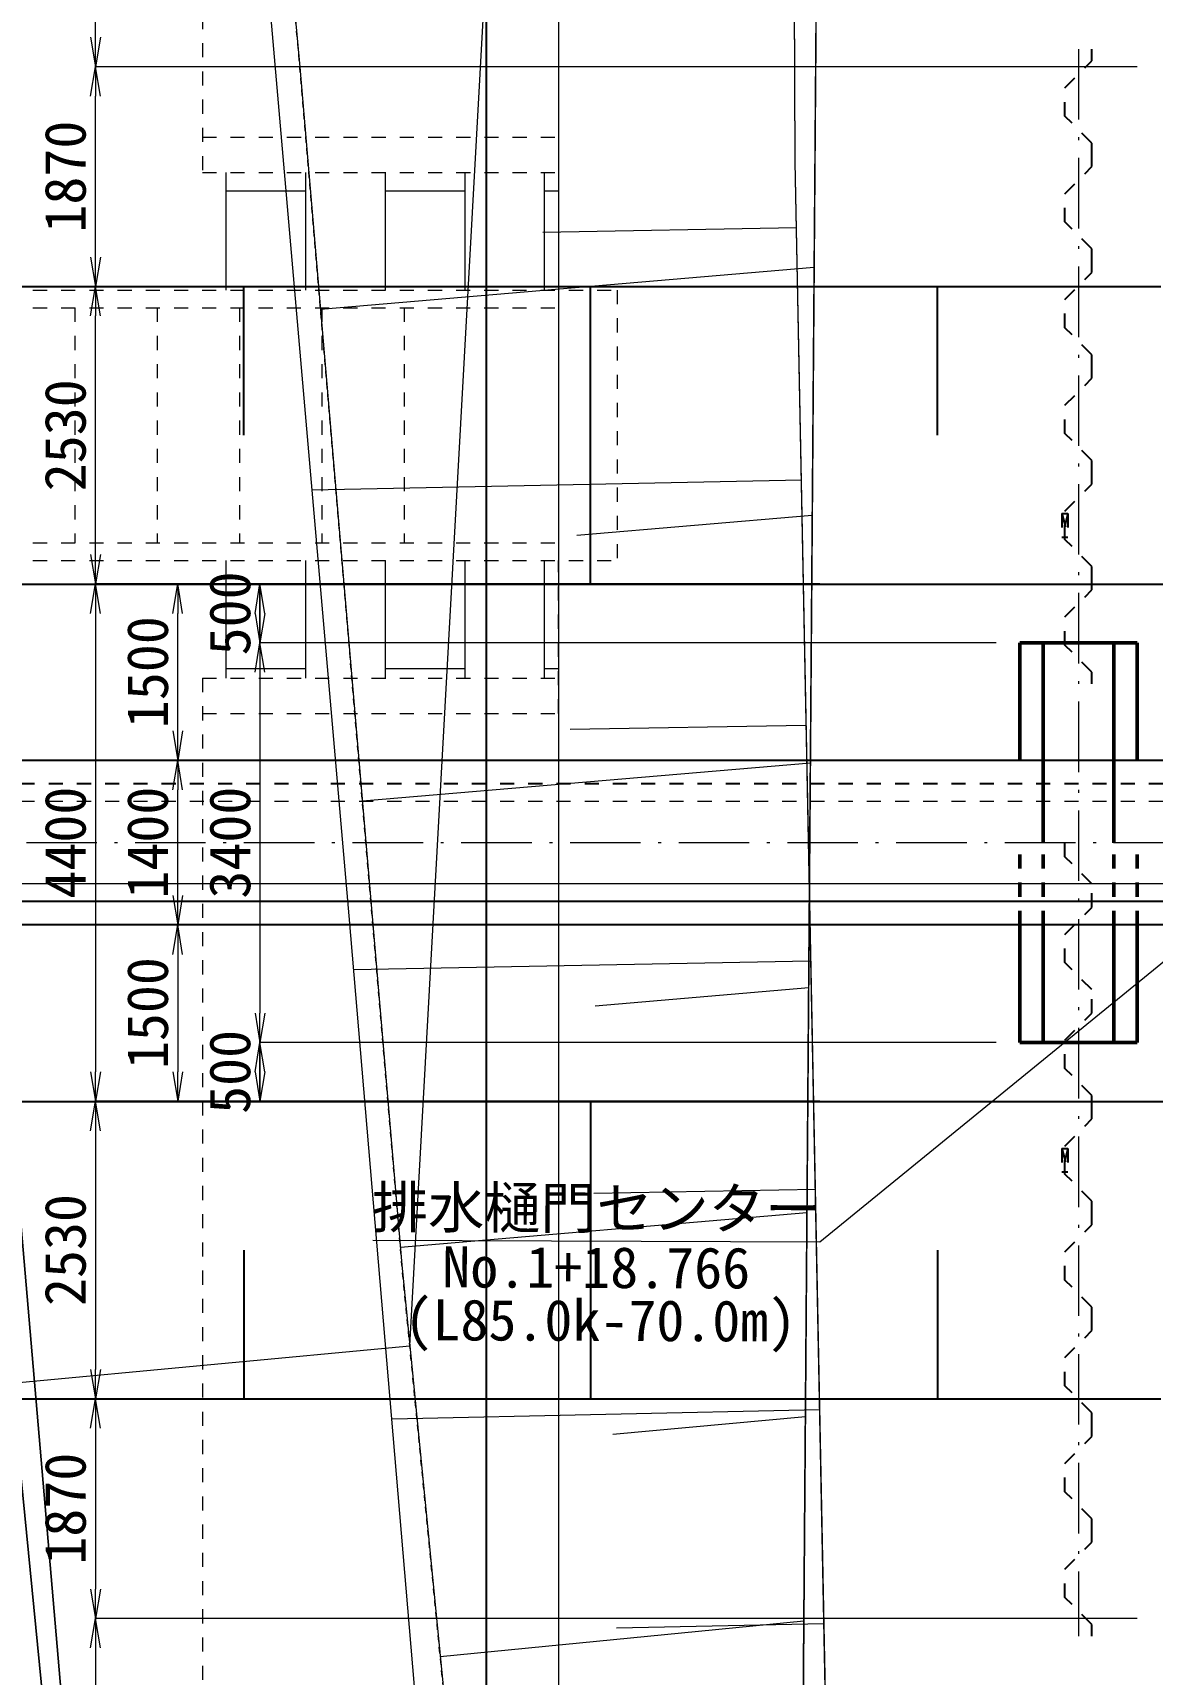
# Model space of a CAD drawing. Header units: millimetres. Extents: x 604133 to 1296463, y 247237 to 595748.
# Drawn here: x 1136895 to 1146418, y 400040 to 414001 of the extents above; entities that cross this region are included whole.
import ezdxf
from ezdxf.enums import TextEntityAlignment as Align

# ---------------------------------------------------------------- set-up
doc = ezdxf.new("R2010")
doc.units = ezdxf.units.MM
doc.header["$LTSCALE"] = 100
doc.header["$PDSIZE"] = 300
for name, pattern in [('561019', [1, 0.5, -0.5]), ('SXF_一点短鎖線', [9.25, 6, -1.5, 0.25, -1.5]), ('SXF_跳び破線', [12, 6, -6])]:
    doc.linetypes.add(name, pattern=pattern)
doc.layers.get('Defpoints').update_dxf_attribs({"color": 153})
for name, color, linetype, lineweight in [('D-BGD', 7, 'Continuous', 13), ('D-BMK', 2, 'SXF_一点短鎖線', 13), ('D-BYP-STR1', 2, 'Continuous', 13), ('D-BYP-STR3', 2, 'Continuous', 13), ('D-BYP-STR4', 6, 'Continuous', 25), ('D-BYP-STR8', 150, 'Continuous', 25), ('D-STR', 1, 'Continuous', 50), ('D-STR-DIM', 7, 'Continuous', 13), ('D-STR-HTXT', 7, 'Continuous', 13), ('D-STR-STR8', 6, 'Continuous', 25), ('D-STR-TXT', 7, 'Continuous', 13)]:
    doc.layers.add(name, color=color, linetype=linetype, lineweight=lineweight)
doc.styles.add('MS ゴシック', font='MS Gothic.ttf')
doc.dimstyles.new('DIM-100-F', dxfattribs={"dimscale": 100, "dimtxt": 3.5, "dimasz": 2.5, "dimexe": 0, "dimexo": 2, "dimgap": 0.8, "dimtad": 1, "dimdec": 0, "dimzin": 0, "dimdsep": 46, "dimtxsty": 'MS ゴシック', "dimblk": 'OPEN', "dimcen": 0.1, "dimclrd": 256, "dimclre": 256, "dimclrt": 256, "dimaunit": 1, "dimadec": 4, "dimazin": 0, "dimtfac": 1, "dimtdec": 0, "dimtmove": 2, "dimatfit": 3, "dimldrblk": 'OPEN', "dimfxl": 1, "dimtolj": 1, "dimtzin": 0, "dimlwd": -1, "dimlwe": -1, "dimarcsym": 2})

# ---------------------------------------------------------------- blocks, each defined once
blk = doc.blocks.new('21311212131313131')
at = {"layer": 'D-BGD', "linetype": 'Continuous'}
for p, q in [((2634614.0956, -1230892.3305), (2634687.2245, -1232653.8219)), ((2630921.123, -1231036.7325), (2630994.0606, -1232923.5234)), ((2632794.3403, -1230967.7647), (2632950.0106, -1234598.5036)), ((2625189.0253, -1231186.344), (2625401.1206, -1233185.1232)), ((2627296.1575, -1231158.4754), (2627699.8105, -1234962.4888)), ((2628980.038, -1231125.5489), (2629135.3256, -1235006.8868)), ((2629208.6751, -1231133.1807), (2629401.1813, -1232947.3529)), ((2631121.1928, -1231107.8861), (2631487.5644, -1234560.5612)), ((2632857.0704, -1231084.9277), (2633040.6111, -1232719.7389)), ((2634592.9481, -1231061.9692), (2634960.7393, -1234148.5392)), ((2623081.8931, -1231214.2126), (2623526.6212, -1235405.316)), ((2624892.7914, -1231282.1183), (2625064.4075, -1235446.0042)), ((2626976.7193, -1231203.097), (2627054.2674, -1233206.4157)), ((2622745.7978, -1231372.2165), (2622831.094, -1233527.9818))]:
    blk.add_line(p, q, dxfattribs=at)
at = {"layer": 'D-BGD', "linetype": 'Continuous', "flags": 128}
for points in [[(2521365.2945, -1283050.0343), (2521100.0774, -1274538.1031), (2521019.7151, -1271973.4849), (2520920.8701, -1264473.783), (2520798.3627, -1255170.1272), (2520698.3967, -1247568.3482), (2520555.0488, -1244544.0151), (2520256.1226, -1238246.9654), (2520557.3751, -1237584.2145), (2521031.5379, -1237049.1821), (2522227.4932, -1236251.4838), (2523764.491, -1235440.9781), (2525780.2087, -1234874.3009), (2529413.648, -1234465.8804), (2543703.5844, -1233514.9893), (2558403.5541, -1232945.891), (2577815.3671, -1232368.3443), (2598911.8273, -1231762.2444), (2614976.8899, -1231321.408), (2637189.4779, -1231027.628), (2642260.3297, -1231052.6888), (2645483.6794, -1231501.6663), (2645977.4898, -1231688.7738), (2646205.3859, -1231818.0927)], [(2637189.4779, -1231027.628), (2614976.8899, -1231321.408), (2598911.8273, -1231762.2444), (2577815.3671, -1232368.3443), (2558403.5541, -1232945.891), (2543703.5844, -1233514.9893)], [(2582348.6039, -1239883.2765), (2586408.4068, -1239406.1532), (2587379.2946, -1239292.3917), (2599622.9553, -1238118.5031), (2609530.8083, -1236973.5303), (2611872.7226, -1236708.5494), (2621469.549, -1235623.5968), (2631634.0455, -1234545.0177), (2632323.1601, -1234462.8293), (2640498.1037, -1233488.715), (2645279.4562, -1232803.5145)], [(2564021.7962, -1255511.6219), (2566505.9659, -1252400.3186), (2569478.9413, -1249826.7949), (2572939.1385, -1247364.9493), (2572956.5536, -1247353.9622), (2576149.0408, -1245435.2855), (2578453.2333, -1244524.9133), (2580770.5009, -1243780.1642), (2582692.6701, -1243273.9989), (2583765.9038, -1243139.8828), (2586777.4688, -1242786.6184), (2587740.2957, -1242673.0042), (2599980.3645, -1241499.4293), (2609916.9525, -1240351.9465), (2612256.1521, -1240087.7596), (2621839.9683, -1239003.6651), (2632015.2404, -1237924.1447), (2632710.6617, -1237840.8486), (2635418.1082, -1237518.3251), (2642517.3472, -1236780.7177), (2647961.4938, -1236107.2236)], [(2635418.1082, -1237518.3251), (2632710.6617, -1237840.8486), (2632015.2404, -1237924.1447), (2621839.9683, -1239003.6651), (2612256.1521, -1240087.7596), (2609916.9525, -1240351.9465), (2599980.3645, -1241499.4293), (2587740.2957, -1242673.0042), (2586777.4688, -1242786.6184), (2583765.9038, -1243139.8828)]]:
    blk.add_lwpolyline(points, dxfattribs=at)
at = {"layer": 'D-BGD', "linetype": '561019', "flags": 128}
blk.add_lwpolyline([(2646205.3859, -1231818.0927), (2646247.3836, -1232276.5785), (2645279.4562, -1232803.5145), (2640498.1037, -1233488.715), (2632323.1601, -1234462.8293), (2631634.0455, -1234545.0177), (2621469.549, -1235623.5968), (2611872.7226, -1236708.5494), (2609530.8083, -1236973.5303), (2599622.9553, -1238118.5031), (2587379.2946, -1239292.3917), (2586408.4068, -1239406.1532), (2582348.6039, -1239883.2765), (2578373.0278, -1240393.9683), (2577677.8371, -1240483.0908), (2569220.115, -1242513.1224), (2567291.9463, -1242976.102), (2558487.5151, -1242875.9869), (2527540.1275, -1242521.791), (2526440.3884, -1242922.9866), (2526602.4514, -1254336.8468), (2524625.4955, -1269555.9959), (2524434.0147, -1271032.4053), (2521954.5417, -1283089.8806), (2521871.9477, -1283084.567), (2521365.2945, -1283050.0343)], dxfattribs=at)
at = {"layer": 'D-BGD', "linetype": 'Continuous', "elevation": 366999.9802, "flags": 128}
blk.add_lwpolyline([(2679911.1663, -1231935.7969), (2668479.6489, -1232319.6215), (2667329.6829, -1235090.8217), (2660699.7617, -1236637.1297), (2654496.4432, -1237435.4029), (2637506.3425, -1238068.6825), (2632710.6617, -1237840.8486), (2632323.1601, -1234462.8293), (2616051.0047, -1233903.3456), (2605419.7616, -1233743.6971), (2592699.1795, -1233495.9421), (2584605.5577, -1233740.4889)], dxfattribs=at)
at = {"layer": 'D-BGD', "linetype": 'Continuous', "extrusion": (-0.109434, 0.877757, 0.466441), "elevation": -1200582.5872}
blk.add_lwpolyline([(-2471793.6834, 1048576.4452), (-2455685.312, 1047932.0515), (-2439381.4951, 1047355.4888)], dxfattribs=at)
at = {"layer": 'D-BGD', "linetype": 'Continuous', "extrusion": (-0.107532, 0.993555, 0.035859), "elevation": -1499608.5039}
blk.add_lwpolyline([(-2497254.1395, 421594.8357), (-2480521.2496, 420994.4496), (-2464212.7292, 420484.1214)], dxfattribs=at)
at = {"layer": 'D-BGD', "linetype": 'Continuous'}
for points in [[(2521220.0681, -1286901.3841, 363529.9804), (2520690.9193, -1249799.87, 367629.9801), (2520604.9152, -1247062.2976, 367739.9801), (2520102.378, -1237484.4771, 368379.9801), (2522365.8899, -1235827.9105, 368329.9801), (2547547.6147, -1233436.1814, 368079.9801), (2559420.9058, -1232822.2243, 368279.9801), (2583140.2165, -1232206.4019, 368469.9801), (2603506.3431, -1231863.9924, 368489.9801), (2622185.5037, -1231396.1017, 368509.9801), (2637038.8354, -1230794.6756, 368299.9801), (2641903.3615, -1230676.005, 368379.9801), (2645447.0251, -1230575.2699, 368139.9801), (2646168.9869, -1230776.6922, 368049.9801), (2646550.1369, -1230996.7483, 368049.9801)], [(2559420.9058, -1232822.2243, 368279.9801), (2583140.2165, -1232206.4019, 368469.9801), (2603506.3431, -1231863.9924, 368489.9801), (2622185.5037, -1231396.1017, 368509.9801), (2637038.8354, -1230794.6756, 368299.9801)], [(2567898.1686, -1251656.4716, 364039.9803), (2570133.443, -1249676.6364, 364499.9803), (2572032.7743, -1248185.516, 364239.9803), (2574775.139, -1246528.8825, 364189.9803), (2577257.3679, -1245368.2623, 364679.9803), (2579903.1203, -1244262.9599, 364909.9803), (2581798.6158, -1243715.9716, 364939.9803), (2612783.9959, -1239781.621, 366439.9802), (2628999.8005, -1238045.0001, 366949.9802), (2645637.8583, -1236265.9271, 367549.9801), (2658375.6289, -1235030.7815, 368169.9801)]]:
    blk.add_polyline3d(points, dxfattribs=at)
at = {"layer": 'Defpoints', "flags": 128}
blk.add_lwpolyline([(2596680.4214, -1236540.9892), (2609403.5653, -1234458.7989, -0.0353635146), (2611795.2299, -1234239.3049), (2665461.4269, -1233121.7787)], format="xyb", dxfattribs=at)
blk = doc.blocks.new('_Open')
at = {"color": 0, "linetype": 'ByBlock', "lineweight": -2}
for p, q in [((-1, 0.167), (0, 0)), ((-1, -0.167), (0, 0)), ((0, 0), (-1, 0))]:
    blk.add_line(p, q, dxfattribs=at)
blk = doc.blocks.new('*D186')
at = {"layer": 'D-STR-DIM', "ltscale": 1500, "transparency": 16777216}
for p, q in [((1143591, 407813), (1138128, 407813)), ((1138128, 406663), (1138128, 407563)), ((1143591, 406413), (1138128, 406413))]:
    blk.add_line(p, q, dxfattribs=at)
at = {"layer": 'Defpoints', "color": 0, "ltscale": 1500, "transparency": 16777216}
for p in [(1138128, 407813), (1143791, 407813), (1143791, 406413)]:
    blk.add_point(p, dxfattribs=at)
at = {"layer": 'D-STR-DIM', "ltscale": 1500, "transparency": 16777216, "xscale": 250, "yscale": 250, "zscale": 250}
for p, rotation in [((1138128, 407813), 90), ((1138128, 406413), 270)]:
    blk.add_blockref('_Open', p, dxfattribs=dict(at, rotation=rotation))
at = {"layer": 'D-STR-DIM', "ltscale": 1500, "transparency": 16777216, "insert": (1137873, 407113), "char_height": 350, "attachment_point": 5, "rotation": 90, "style": 'MS ゴシック'}
blk.add_mtext('\\A1;1400', dxfattribs=at)
blk = doc.blocks.new('*D187')
at = {"layer": 'D-STR-DIM', "ltscale": 1500, "transparency": 16777216}
for p, q in [((1143591, 409313), (1138128, 409313)), ((1138128, 408063), (1138128, 409063)), ((1143591, 407813), (1138128, 407813))]:
    blk.add_line(p, q, dxfattribs=at)
at = {"layer": 'Defpoints', "color": 0, "ltscale": 1500, "transparency": 16777216}
for p in [(1138128, 409313), (1143791, 409313), (1143791, 407813)]:
    blk.add_point(p, dxfattribs=at)
at = {"layer": 'D-STR-DIM', "ltscale": 1500, "transparency": 16777216, "xscale": 250, "yscale": 250, "zscale": 250}
for p, rotation in [((1138128, 409313), 90), ((1138128, 407813), 270)]:
    blk.add_blockref('_Open', p, dxfattribs=dict(at, rotation=rotation))
at = {"layer": 'D-STR-DIM', "ltscale": 1500, "transparency": 16777216, "insert": (1137873, 408563), "char_height": 350, "attachment_point": 5, "rotation": 90, "style": 'MS ゴシック'}
blk.add_mtext('\\A1;1500', dxfattribs=at)
blk = doc.blocks.new('*D188')
at = {"layer": 'D-STR-DIM', "ltscale": 1500, "transparency": 16777216}
for p, q in [((1143591, 406413), (1138128, 406413)), ((1138128, 406163), (1138128, 405163)), ((1143591, 404913), (1138128, 404913))]:
    blk.add_line(p, q, dxfattribs=at)
at = {"layer": 'Defpoints', "color": 0, "ltscale": 1500, "transparency": 16777216}
for p in [(1143791, 406413), (1138128, 404913), (1143791, 404913)]:
    blk.add_point(p, dxfattribs=at)
at = {"layer": 'D-STR-DIM', "ltscale": 1500, "transparency": 16777216, "xscale": 250, "yscale": 250, "zscale": 250}
for p, rotation in [((1138128, 406413), 90), ((1138128, 404913), 270)]:
    blk.add_blockref('_Open', p, dxfattribs=dict(at, rotation=rotation))
at = {"layer": 'D-STR-DIM', "ltscale": 1500, "transparency": 16777216, "insert": (1137873, 405663), "char_height": 350, "attachment_point": 5, "rotation": 90, "style": 'MS ゴシック'}
blk.add_mtext('\\A1;1500', dxfattribs=at)
blk = doc.blocks.new('*D189')
at = {"layer": 'D-STR-DIM', "ltscale": 1500, "transparency": 16777216}
for p, q in [((1143591, 409313), (1137428, 409313)), ((1137428, 409063), (1137428, 405163)), ((1143591, 404913), (1137428, 404913))]:
    blk.add_line(p, q, dxfattribs=at)
at = {"layer": 'Defpoints', "color": 0, "ltscale": 1500, "transparency": 16777216}
for p in [(1143791, 409313), (1137428, 404913), (1143791, 404913)]:
    blk.add_point(p, dxfattribs=at)
at = {"layer": 'D-STR-DIM', "ltscale": 1500, "transparency": 16777216, "xscale": 250, "yscale": 250, "zscale": 250}
for p, rotation in [((1137428, 409313), 90), ((1137428, 404913), 270)]:
    blk.add_blockref('_Open', p, dxfattribs=dict(at, rotation=rotation))
at = {"layer": 'D-STR-DIM', "ltscale": 1500, "transparency": 16777216, "insert": (1137173, 407113), "char_height": 350, "attachment_point": 5, "rotation": 90, "style": 'MS ゴシック'}
blk.add_mtext('\\A1;4400', dxfattribs=at)
blk = doc.blocks.new('*D190')
at = {"layer": 'D-STR-DIM', "ltscale": 1500, "transparency": 16777216}
for p, q in [((1143675, 411843), (1137428, 411843)), ((1137428, 409563), (1137428, 411593)), ((1143591, 409313), (1137428, 409313))]:
    blk.add_line(p, q, dxfattribs=at)
at = {"layer": 'Defpoints', "color": 0, "ltscale": 1500, "transparency": 16777216}
for p in [(1137428, 411843), (1143875, 411843), (1143791, 409313)]:
    blk.add_point(p, dxfattribs=at)
at = {"layer": 'D-STR-DIM', "ltscale": 1500, "transparency": 16777216, "xscale": 250, "yscale": 250, "zscale": 250}
for p, rotation in [((1137428, 411843), 90), ((1137428, 409313), 270)]:
    blk.add_blockref('_Open', p, dxfattribs=dict(at, rotation=rotation))
at = {"layer": 'D-STR-DIM', "ltscale": 1500, "transparency": 16777216, "insert": (1137173, 410578), "char_height": 350, "attachment_point": 5, "rotation": 90, "style": 'MS ゴシック'}
blk.add_mtext('\\A1;2530', dxfattribs=at)
blk = doc.blocks.new('*D191')
at = {"layer": 'D-STR-DIM', "ltscale": 1500, "transparency": 16777216}
for p, q in [((1146291, 413713), (1137428, 413713)), ((1137428, 412093), (1137428, 413463)), ((1143675, 411843), (1137428, 411843))]:
    blk.add_line(p, q, dxfattribs=at)
at = {"layer": 'Defpoints', "color": 0, "ltscale": 1500, "transparency": 16777216}
for p in [(1137428, 413713), (1146491, 413713), (1143875, 411843)]:
    blk.add_point(p, dxfattribs=at)
at = {"layer": 'D-STR-DIM', "ltscale": 1500, "transparency": 16777216, "xscale": 250, "yscale": 250, "zscale": 250}
for p, rotation in [((1137428, 413713), 90), ((1137428, 411843), 270)]:
    blk.add_blockref('_Open', p, dxfattribs=dict(at, rotation=rotation))
at = {"layer": 'D-STR-DIM', "ltscale": 1500, "transparency": 16777216, "insert": (1137173, 412778), "char_height": 350, "attachment_point": 5, "rotation": 90, "style": 'MS ゴシック'}
blk.add_mtext('\\A1;1870', dxfattribs=at)
blk = doc.blocks.new('*D192')
at = {"layer": 'D-STR-DIM', "ltscale": 1500, "transparency": 16777216}
for p, q in [((1139600, 415713), (1137428, 415713)), ((1137428, 413963), (1137428, 415463)), ((1146291, 413713), (1137428, 413713))]:
    blk.add_line(p, q, dxfattribs=at)
at = {"layer": 'Defpoints', "color": 0, "ltscale": 1500, "transparency": 16777216}
for p in [(1137428, 415713), (1139800, 415713), (1146491, 413713)]:
    blk.add_point(p, dxfattribs=at)
at = {"layer": 'D-STR-DIM', "ltscale": 1500, "transparency": 16777216, "xscale": 250, "yscale": 250, "zscale": 250}
for p, rotation in [((1137428, 415713), 90), ((1137428, 413713), 270)]:
    blk.add_blockref('_Open', p, dxfattribs=dict(at, rotation=rotation))
at = {"layer": 'D-STR-DIM', "ltscale": 1500, "transparency": 16777216, "insert": (1137173, 414713), "char_height": 350, "attachment_point": 5, "rotation": 90, "style": 'MS ゴシック'}
blk.add_mtext('\\A1;2000', dxfattribs=at)
blk = doc.blocks.new('*D193')
at = {"layer": 'D-STR-DIM', "ltscale": 1500, "transparency": 16777216}
for p, q in [((1143591, 404913), (1137428, 404913)), ((1137428, 404663), (1137428, 402633)), ((1138491, 402383), (1137428, 402383))]:
    blk.add_line(p, q, dxfattribs=at)
at = {"layer": 'Defpoints', "color": 0, "ltscale": 1500, "transparency": 16777216}
for p in [(1143791, 404913), (1137428, 402383), (1138691, 402383)]:
    blk.add_point(p, dxfattribs=at)
at = {"layer": 'D-STR-DIM', "ltscale": 1500, "transparency": 16777216, "xscale": 250, "yscale": 250, "zscale": 250}
for p, rotation in [((1137428, 404913), 90), ((1137428, 402383), 270)]:
    blk.add_blockref('_Open', p, dxfattribs=dict(at, rotation=rotation))
at = {"layer": 'D-STR-DIM', "ltscale": 1500, "transparency": 16777216, "insert": (1137173, 403648), "char_height": 350, "attachment_point": 5, "rotation": 90, "style": 'MS ゴシック'}
blk.add_mtext('\\A1;2530', dxfattribs=at)
blk = doc.blocks.new('*D194')
at = {"layer": 'D-STR-DIM', "ltscale": 1500, "transparency": 16777216}
for p, q in [((1138491, 402383), (1137428, 402383)), ((1137428, 402133), (1137428, 400763)), ((1146291, 400513), (1137428, 400513))]:
    blk.add_line(p, q, dxfattribs=at)
at = {"layer": 'Defpoints', "color": 0, "ltscale": 1500, "transparency": 16777216}
for p in [(1138691, 402383), (1137428, 400513), (1146491, 400513)]:
    blk.add_point(p, dxfattribs=at)
at = {"layer": 'D-STR-DIM', "ltscale": 1500, "transparency": 16777216, "xscale": 250, "yscale": 250, "zscale": 250}
for p, rotation in [((1137428, 402383), 90), ((1137428, 400513), 270)]:
    blk.add_blockref('_Open', p, dxfattribs=dict(at, rotation=rotation))
at = {"layer": 'D-STR-DIM', "ltscale": 1500, "transparency": 16777216, "insert": (1137173, 401448), "char_height": 350, "attachment_point": 5, "rotation": 90, "style": 'MS ゴシック'}
blk.add_mtext('\\A1;1870', dxfattribs=at)
blk = doc.blocks.new('*D195')
at = {"layer": 'D-STR-DIM', "ltscale": 1500, "transparency": 16777216}
for p, q in [((1146291, 400513), (1137428, 400513)), ((1137428, 400263), (1137428, 395763)), ((1138583, 395513), (1137428, 395513))]:
    blk.add_line(p, q, dxfattribs=at)
at = {"layer": 'Defpoints', "color": 0, "ltscale": 1500, "transparency": 16777216}
for p in [(1146491, 400513), (1137428, 395513), (1138783, 395513)]:
    blk.add_point(p, dxfattribs=at)
at = {"layer": 'D-STR-DIM', "ltscale": 1500, "transparency": 16777216, "xscale": 250, "yscale": 250, "zscale": 250}
for p, rotation in [((1137428, 400513), 90), ((1137428, 395513), 270)]:
    blk.add_blockref('_Open', p, dxfattribs=dict(at, rotation=rotation))
at = {"layer": 'D-STR-DIM', "ltscale": 1500, "transparency": 16777216, "insert": (1137173, 398013), "char_height": 350, "attachment_point": 5, "rotation": 90, "style": 'MS ゴシック'}
blk.add_mtext('\\A1;5000', dxfattribs=at)
blk = doc.blocks.new('*D196')
at = {"layer": 'D-STR-DIM', "transparency": 16777216}
for p, q in [((1145091, 408813), (1138828, 408813)), ((1138828, 408563), (1138828, 405663)), ((1145091, 405413), (1138828, 405413))]:
    blk.add_line(p, q, dxfattribs=at)
at = {"layer": 'Defpoints', "color": 0, "transparency": 16777216}
for p in [(1145291, 408813), (1138828, 405413), (1145291, 405413)]:
    blk.add_point(p, dxfattribs=at)
at = {"layer": 'D-STR-DIM', "transparency": 16777216, "xscale": 250, "yscale": 250, "zscale": 250}
for p, rotation in [((1138828, 408813), 90), ((1138828, 405413), 270)]:
    blk.add_blockref('_Open', p, dxfattribs=dict(at, rotation=rotation))
at = {"layer": 'D-STR-DIM', "transparency": 16777216, "insert": (1138573, 407113), "char_height": 350, "attachment_point": 5, "rotation": 90, "style": 'MS ゴシック'}
blk.add_mtext('\\A1;3400', dxfattribs=at)
blk = doc.blocks.new('*D197')
at = {"layer": 'D-STR-DIM', "ltscale": 1500, "transparency": 16777216}
for p, q in [((1145091, 405413), (1138828, 405413)), ((1138828, 405413), (1138828, 404913)), ((1138828, 405163), (1138828, 405413)), ((1138828, 405163), (1138828, 404913)), ((1143591, 404913), (1138828, 404913))]:
    blk.add_line(p, q, dxfattribs=at)
at = {"layer": 'Defpoints', "color": 0, "ltscale": 1500, "transparency": 16777216}
for p in [(1145291, 405413), (1138828, 404913), (1143791, 404913)]:
    blk.add_point(p, dxfattribs=at)
at = {"layer": 'D-STR-DIM', "ltscale": 1500, "transparency": 16777216, "xscale": 250, "yscale": 250, "zscale": 250}
for p, rotation in [((1138828, 405413), 90), ((1138828, 404913), 270)]:
    blk.add_blockref('_Open', p, dxfattribs=dict(at, rotation=rotation))
at = {"layer": 'D-STR-DIM', "ltscale": 1500, "transparency": 16777216, "insert": (1138573, 405163), "char_height": 350, "attachment_point": 5, "rotation": 90, "style": 'MS ゴシック'}
blk.add_mtext('\\A1;500', dxfattribs=at)
blk = doc.blocks.new('*D198')
at = {"layer": 'D-STR-DIM', "ltscale": 1500, "transparency": 16777216}
for p, q in [((1143591, 409313), (1138828, 409313)), ((1138828, 408813), (1138828, 409313)), ((1138828, 409063), (1138828, 409313)), ((1138828, 409063), (1138828, 408813)), ((1145091, 408813), (1138828, 408813))]:
    blk.add_line(p, q, dxfattribs=at)
at = {"layer": 'Defpoints', "color": 0, "ltscale": 1500, "transparency": 16777216}
for p in [(1138828, 409313), (1143791, 409313), (1145291, 408813)]:
    blk.add_point(p, dxfattribs=at)
at = {"layer": 'D-STR-DIM', "ltscale": 1500, "transparency": 16777216, "xscale": 250, "yscale": 250, "zscale": 250}
for p, rotation in [((1138828, 409313), 90), ((1138828, 408813), 270)]:
    blk.add_blockref('_Open', p, dxfattribs=dict(at, rotation=rotation))
at = {"layer": 'D-STR-DIM', "ltscale": 1500, "transparency": 16777216, "insert": (1138573, 409063), "char_height": 350, "attachment_point": 5, "rotation": 90, "style": 'MS ゴシック'}
blk.add_mtext('\\A1;500', dxfattribs=at)
blk = doc.blocks.new('*D156')
at = {"layer": 'D-STR-DIM', "ltscale": 0.2, "transparency": 16777216}
for p, q in [((1126091, 409413), (1126091, 429299)), ((1126341, 429299), (1156741, 429299)), ((1156991, 409713), (1156991, 429299))]:
    blk.add_line(p, q, dxfattribs=at)
at = {"layer": 'Defpoints', "color": 0, "ltscale": 0.2, "transparency": 16777216}
for p in [(1156991, 429299), (1156991, 409513), (1126091, 409213)]:
    blk.add_point(p, dxfattribs=at)
at = {"layer": 'D-STR-DIM', "ltscale": 0.2, "transparency": 16777216, "xscale": 250, "yscale": 250, "zscale": 250, "rotation": 180}
blk.add_blockref('_Open', (1126091, 429299), dxfattribs=at)
at = {"layer": 'D-STR-DIM', "ltscale": 0.2, "transparency": 16777216, "xscale": 250, "yscale": 250, "zscale": 250}
blk.add_blockref('_Open', (1156991, 429299), dxfattribs=at)
at = {"layer": 'D-STR-DIM', "ltscale": 0.2, "transparency": 16777216, "insert": (1141541, 429587), "char_height": 350, "attachment_point": 5, "style": 'MS ゴシック'}
blk.add_mtext('\\A1;樋門本体工 30900', dxfattribs=at)
blk = doc.blocks.new('*D159')
at = {"layer": 'D-STR-DIM', "transparency": 16777216}
for p, q in [((1127491, 408013), (1127491, 427899)), ((1127741, 427899), (1150341, 427899)), ((1150591, 408013), (1150591, 427899))]:
    blk.add_line(p, q, dxfattribs=at)
at = {"layer": 'Defpoints', "color": 0, "transparency": 16777216}
for p in [(1150591, 427899), (1127491, 407813), (1150591, 407813)]:
    blk.add_point(p, dxfattribs=at)
at = {"layer": 'D-STR-DIM', "transparency": 16777216, "xscale": 250, "yscale": 250, "zscale": 250, "rotation": 180}
blk.add_blockref('_Open', (1127491, 427899), dxfattribs=at)
at = {"layer": 'D-STR-DIM', "transparency": 16777216, "xscale": 250, "yscale": 250, "zscale": 250}
blk.add_blockref('_Open', (1150591, 427899), dxfattribs=at)
at = {"layer": 'D-STR-DIM', "transparency": 16777216, "insert": (1139041, 428179), "char_height": 350, "attachment_point": 5, "style": 'MS ゴシック'}
blk.add_mtext('\\A1;PC函渠 23100', dxfattribs=at)
blk = doc.blocks.new('*D161')
at = {"layer": 'D-STR-DIM', "ltscale": 0.2, "transparency": 16777216}
for p, q in [((1127991, 409413), (1127991, 428599)), ((1128241, 428599), (1149841, 428599)), ((1150091, 409713), (1150091, 428599))]:
    blk.add_line(p, q, dxfattribs=at)
at = {"layer": 'Defpoints', "color": 0, "ltscale": 0.2, "transparency": 16777216}
for p in [(1150091, 428599), (1150091, 409513), (1127991, 409213)]:
    blk.add_point(p, dxfattribs=at)
at = {"layer": 'D-STR-DIM', "ltscale": 0.2, "transparency": 16777216, "xscale": 250, "yscale": 250, "zscale": 250, "rotation": 180}
blk.add_blockref('_Open', (1127991, 428599), dxfattribs=at)
at = {"layer": 'D-STR-DIM', "ltscale": 0.2, "transparency": 16777216, "xscale": 250, "yscale": 250, "zscale": 250}
blk.add_blockref('_Open', (1150091, 428599), dxfattribs=at)
at = {"layer": 'D-STR-DIM', "ltscale": 0.2, "transparency": 16777216, "insert": (1139041, 428854), "char_height": 350, "attachment_point": 5, "style": 'MS ゴシック'}
blk.add_mtext('\\A1;22100', dxfattribs=at)
blk = doc.blocks.new('*D276')
at = {"layer": 'D-STR-DIM', "transparency": 16777216}
for p, q in [((1143507, 420413), (1136728, 420413)), ((1136728, 391063), (1136728, 420163)), ((1143506, 390813), (1136728, 390813))]:
    blk.add_line(p, q, dxfattribs=at)
at = {"layer": 'Defpoints', "color": 0, "transparency": 16777216}
for p in [(1136728, 420413), (1143707, 420413, 354000), (1143706, 390813, 354000)]:
    blk.add_point(p, dxfattribs=at)
at = {"layer": 'D-STR-DIM', "transparency": 16777216, "xscale": 250, "yscale": 250, "zscale": 250}
for p, rotation in [((1136728, 420413), 90), ((1136728, 390813), 270)]:
    blk.add_blockref('_Open', p, dxfattribs=dict(at, rotation=rotation))
at = {"layer": 'D-STR-DIM', "transparency": 16777216, "insert": (1136473, 405613), "char_height": 350, "attachment_point": 5, "rotation": 90, "style": 'MS ゴシック'}
blk.add_mtext('\\A1;29600', dxfattribs=at)

msp = doc.modelspace()

# ---------------------------------------------------------------- hatches: boundary and pattern name
at = {"layer": 'D-BYP-STR3', "linetype": 'SXF_跳び破線', "ltscale": 0.2}
h = msp.add_hatch(dxfattribs=at)
h.set_pattern_fill('AR-BRSTD', color=256, scale=10, angle=90)
h.set_pattern_definition([(90, (253153.94, 327309.5), (-677.418, 4e-14), []), (180, (253153.9, 327309.5), (-677.418, -1016), [677.418, -677.418])])
edge = h.paths.add_edge_path()
edge.add_line((1141366.7, 412812.7), (1138336.8, 412812.7))
edge.add_arc((1136140.9, 412312.7), 2252, -12.82787, 12.82787, ccw=False)
edge.add_line((1138336.8, 411812.7), (1141366.7, 411812.7))
edge.add_line((1141366.7, 411812.7), (1141366.7, 412812.7))
edge = h.paths.add_edge_path()
edge.add_line((1141366.7, 409512.7), (1138336.8, 409512.7))
edge.add_arc((1137324.5, 409012.7), 1129, -26.28666, 26.28666, ccw=False)
edge.add_line((1138336.8, 408512.7), (1141366.7, 408512.7))
edge.add_line((1141366.7, 408512.7), (1141366.7, 409512.7))

# ---------------------------------------------------------------- linework, layer by layer
at = {"layer": 'D-BGD', "color": 6, "ltscale": 1500, "elevation": 354000, "flags": 128}
msp.add_lwpolyline([(1143786.3, 475035), (1138461, 454138.7, 0.0263436), (1138366.7, 452351), (1138366.7, 446834.7, 0.0353635), (1138536.4, 444439), (1141197, 425747.2, -0.0353635), (1141366.7, 423351.4), (1141366.7, 338981)], format="xyb", dxfattribs=at)
at = {"layer": 'D-BMK', "linetype": 'SXF_一点短鎖線'}
for p, q in [((1145790.8, 413862.7, 354000), (1145790.8, 400362.7, 354000)), ((1193865.3, 407112.7, 354000), (1113068.4, 407112.7, 354000))]:
    msp.add_line(p, q, dxfattribs=at)
at = {"layer": 'D-BYP-STR1', "linetype": 'SXF_跳び破線', "ltscale": 0.2}
msp.add_line((1150590.8, 407462.7, 354000), (1127491.1, 407462.7, 354000), dxfattribs=at)
at = {"layer": 'D-BYP-STR1'}
msp.add_line((1150590.8, 406762.7, 354000), (1127491.1, 406762.7, 354000), dxfattribs=at)
at = {"layer": 'D-BYP-STR3', "linetype": 'SXF_跳び破線', "ltscale": 0.2}
for p, q in [((1138337.5, 423512.7, 354000), (1138337.5, 412812.7, 354000)), ((1138337.5, 413112.7, 354000), (1141366.7, 413112.7, 354000)), ((1141366.7, 413112.7, 354000), (1141366.7, 411812.7, 354000)), ((1138337.5, 412812.7, 354000), (1141366.7, 412812.7, 354000)), ((1117936.5, 411812.7, 354000), (1141866.7, 411812.7, 354000)), ((1141366.7, 411812.7, 354000), (1141366.7, 409512.7, 354000)), ((1141366.7, 411812.7, 354000), (1141366.7, 409512.7, 354000)), ((1141866.7, 411812.7, 354000), (1141866.7, 409512.7, 354000)), ((1117936.5, 411662.7, 354000), (1141366.7, 411662.7, 354000)), ((1137253.1, 411662.7, 354000), (1137253.1, 409662.7, 354000)), ((1137953.1, 411662.7, 354000), (1137953.1, 409662.7, 354000)), ((1138653.1, 411662.7, 354000), (1138653.1, 409662.7, 354000)), ((1139353.1, 411662.7, 354000), (1139353.1, 409662.7, 354000)), ((1140053.1, 411662.7, 354000), (1140053.1, 409662.7, 354000)), ((1140753.1, 411662.7, 354000), (1140753.1, 409662.7, 354000)), ((1117936.5, 409662.7, 354000), (1141366.7, 409662.7, 354000)), ((1117936.5, 409512.7, 354000), (1141866.7, 409512.7, 354000)), ((1141366.7, 408212.7, 354000), (1141366.7, 409512.7, 354000)), ((1138337.5, 408512.7, 354000), (1138337.5, 390712.7, 354000)), ((1138337.5, 408512.7, 354000), (1141366.7, 408512.7, 354000)), ((1138337.5, 408212.7, 354000), (1141366.7, 408212.7, 354000))]:
    msp.add_line(p, q, dxfattribs=at)
at = {"layer": 'D-BYP-STR4', "linetype": 'SXF_跳び破線', "ltscale": 0.2}
msp.add_line((1145905.8, 404862.7, 354000), (1145905.8, 404962.7, 354000), dxfattribs=at)
for points in [[(1145905.8, 412962.7), (1145905.8, 413062.7), (1145675.8, 413292.7), (1145675.8, 413532.7), (1145905.8, 413762.7), (1145905.8, 413862.7)], [(1145905.8, 412062.7), (1145905.8, 412162.7), (1145675.8, 412392.7), (1145675.8, 412632.7), (1145905.8, 412862.7), (1145905.8, 412962.7)], [(1145905.8, 411162.7), (1145905.8, 411262.7), (1145675.8, 411492.7), (1145675.8, 411732.7), (1145905.8, 411962.7), (1145905.8, 412062.7)], [(1145905.8, 410262.7), (1145905.8, 410362.7), (1145675.8, 410592.7), (1145675.8, 410832.7), (1145905.8, 411062.7), (1145905.8, 411162.7)], [(1145905.8, 409362.7), (1145905.8, 409462.7), (1145675.8, 409692.7), (1145675.8, 409932.7), (1145905.8, 410162.7), (1145905.8, 410262.7)], [(1145650.8, 409912.7), (1145650.8, 409712.7)], [(1145650.8, 409912.7), (1145700.8, 409912.7)], [(1145700.8, 409912.7), (1145650.8, 409712.7)], [(1145650.8, 409912.7), (1145700.8, 409712.7)], [(1145700.8, 409912.7), (1145700.8, 409712.7)], [(1145650.8, 409712.7), (1145700.8, 409712.7)], [(1145905.8, 408462.7), (1145905.8, 408562.7), (1145675.8, 408792.7), (1145675.8, 409032.7), (1145905.8, 409262.7), (1145905.8, 409362.7)], [(1145905.8, 403962.7), (1145905.8, 404062.7), (1145675.8, 404292.7), (1145675.8, 404532.7), (1145905.8, 404762.7), (1145905.8, 404862.7)], [(1145650.8, 404512.7), (1145650.8, 404312.7)], [(1145650.8, 404512.7), (1145700.8, 404512.7)], [(1145700.8, 404512.7), (1145650.8, 404312.7)], [(1145650.8, 404512.7), (1145700.8, 404312.7)], [(1145700.8, 404512.7), (1145700.8, 404312.7)], [(1145650.8, 404312.7), (1145700.8, 404312.7)], [(1145905.8, 403062.7), (1145905.8, 403162.7), (1145675.8, 403392.7), (1145675.8, 403632.7), (1145905.8, 403862.7), (1145905.8, 403962.7)], [(1145905.8, 402162.7), (1145905.8, 402262.7), (1145675.8, 402492.7), (1145675.8, 402732.7), (1145905.8, 402962.7), (1145905.8, 403062.7)], [(1145905.8, 401262.7), (1145905.8, 401362.7), (1145675.8, 401592.7), (1145675.8, 401832.7), (1145905.8, 402062.7), (1145905.8, 402162.7)], [(1145905.8, 400362.7), (1145905.8, 400462.7), (1145675.8, 400692.7), (1145675.8, 400932.7), (1145905.8, 401162.7), (1145905.8, 401262.7)]]:
    msp.add_lwpolyline(points, dxfattribs=at)
at = {"layer": 'D-BYP-STR4', "linetype": 'SXF_跳び破線', "ltscale": 0.2, "elevation": 354000}
msp.add_lwpolyline([(1145905.8, 404962.7), (1145675.8, 405192.7), (1145675.8, 405432.7), (1145905.8, 405662.7), (1145905.8, 405862.7), (1145675.8, 406092.7), (1145675.8, 406332.7), (1145905.8, 406562.7), (1145905.8, 406762.7), (1145675.8, 406992.7), (1145675.8, 407112.7)], dxfattribs=at)
at = {"layer": 'D-BYP-STR8'}
for p, q in [((1150090.8, 407812.7, 354000), (1127991.1, 407812.7, 354000)), ((1150590.8, 406612.7, 354000), (1127491.1, 406612.7, 354000)), ((1150090.8, 406412.7, 354000), (1127991.1, 406412.7, 354000))]:
    msp.add_line(p, q, dxfattribs=at)
at = {"layer": 'D-BYP-STR8', "linetype": 'SXF_跳び破線', "ltscale": 0.2}
msp.add_line((1150590.8, 407612.7, 354000), (1127491.1, 407612.7, 354000), dxfattribs=at)
at = {"layer": 'D-STR'}
for p, q in [((1146290.8, 408812.7, 354000), (1145290.8, 408812.7, 354000)), ((1145490.8, 408812.7, 354000), (1145490.8, 407112.7, 354000)), ((1146090.8, 407112.7, 354000), (1146090.8, 408812.7, 354000))]:
    msp.add_line(p, q, dxfattribs=at)
at = {"layer": 'D-STR', "ltscale": 100}
for p, q in [((1145290.8, 408812.7, 354000), (1145290.8, 407812.7, 354000)), ((1146290.8, 408812.7, 354000), (1146290.8, 407812.7, 354000))]:
    msp.add_line(p, q, dxfattribs=at)
at = {"layer": 'D-STR', "linetype": 'SXF_跳び破線', "ltscale": 0.2}
for p, q in [((1145290.8, 406412.7, 354000), (1145290.8, 407112.7, 354000)), ((1145490.8, 406412.7, 354000), (1145490.8, 407112.7, 354000)), ((1146090.8, 406412.7, 354000), (1146090.8, 407112.7, 354000)), ((1146290.8, 406412.7, 354000), (1146290.8, 407112.7, 354000))]:
    msp.add_line(p, q, dxfattribs=at)
at = {"layer": 'D-STR', "ltscale": 30}
for p, q in [((1145290.8, 405412.7, 354000), (1145290.8, 406412.7, 354000)), ((1145490.8, 405412.7, 354000), (1145490.8, 406412.7, 354000)), ((1146090.8, 405412.7, 354000), (1146090.8, 406412.7, 354000)), ((1146290.8, 405412.7, 354000), (1146290.8, 406412.7, 354000)), ((1146290.8, 405412.7, 354000), (1145290.8, 405412.7, 354000))]:
    msp.add_line(p, q, dxfattribs=at)
at = {"layer": 'D-STR-HTXT'}
for p, q in [((1143590.7, 403718.9, 354000), (1147753.1, 407112.7, 354000)), ((1139789.3, 403732.1, 354000), (1143589.3, 403718.9, 354000))]:
    msp.add_line(p, q, dxfattribs=at)
at = {"layer": 'D-STR-STR8'}
for p, q in [((1130891.1, 411842.7, 354000), (1146490.8, 411842.7, 354000)), ((1138690.9, 410577.7, 354000), (1138690.9, 411842.7, 354000)), ((1141640.8, 409312.7, 354000), (1141640.8, 411842.7, 354000)), ((1144590.8, 410577.7, 354000), (1144590.8, 411842.7, 354000)), ((1128361.1, 409312.7, 354000), (1149020.8, 409312.7, 354000)), ((1128361.1, 404912.7, 354000), (1149020.8, 404912.7, 354000)), ((1141640.8, 404912.7, 354000), (1141640.8, 402382.7, 354000)), ((1138690.9, 403647.7, 354000), (1138690.9, 402382.7, 354000)), ((1144590.8, 403647.7, 354000), (1144590.8, 402382.7, 354000)), ((1130891.1, 402382.7, 354000), (1146490.8, 402382.7, 354000))]:
    msp.add_line(p, q, dxfattribs=at)

# ---------------------------------------------------------------- block references
at = {"layer": 'D-BGD', "rotation": 268.807065034117}
msp.add_blockref('21311212131313131', (2429100.2, 3008884.8, 354000), dxfattribs=at)

# ---------------------------------------------------------------- texts
at = {"layer": 'D-STR-TXT', "style": 'MS ゴシック'}
msp.add_text('排水樋門センター', height=350, rotation=359.80039, dxfattribs=at).set_placement((1141689.3, 403725.5, 354000), align=Align.BOTTOM_CENTER)
for s, p in [('No.1+18.766', (1141689.1, 403675.5, 354000)), ('(L85.0k-70.0m)', (1141724.4, 403225.2, 354000))]:
    msp.add_text(s, height=350, rotation=359.80039, dxfattribs=at).set_placement(p, align=Align.TOP_CENTER)

# ---------------------------------------------------------------- dimensions: what is measured, and where the dimension line sits
at = {"layer": 'D-STR-DIM', "ltscale": 0.2}
dim = msp.add_linear_dim(base=(1156991.1, 429299, 354000), p1=(1126091.1, 409212.7, 354000), p2=(1156991.1, 409512.7, 354000), text='樋門本体工 <>', dimstyle='DIM-100-F', dxfattribs=at)
dim.commit()
dim.dimension.update_dxf_attribs({"geometry": '*D156', "text_midpoint": (1141541.1, 429586.9, 354000)})
dim = msp.add_linear_dim(base=(1150090.8, 428599, 354000), p1=(1127991.1, 409212.7, 354000), p2=(1150090.8, 409512.7, 354000), angle=180, dimstyle='DIM-100-F', dxfattribs=at)
dim.commit()
dim.dimension.update_dxf_attribs({"geometry": '*D161', "text_midpoint": (1139040.9, 428854, 354000)})
at = {"layer": 'D-STR-DIM'}
dim = msp.add_linear_dim(base=(1150590.8, 427899, 354000), p1=(1127491.1, 407812.7, 354000), p2=(1150590.8, 407812.7, 354000), text='PC函渠 <>', dimstyle='DIM-100-F', dxfattribs=at)
dim.commit()
dim.dimension.update_dxf_attribs({"geometry": '*D159', "text_midpoint": (1139040.9, 428178.9, 354000)})
for base, p1, p2, angle, picture, middle in [((1136727.6, 420412.7), (1143706, 390812.7, 354000), (1143706.7, 420412.7, 354000), 90, '*D276', (1136472.6, 405612.7)), ((1138827.6, 405412.7, 354000), (1145290.8, 408812.7, 354000), (1145290.8, 405412.7, 354000), 270, '*D196', (1138572.6, 407112.7, 354000))]:
    dim = msp.add_linear_dim(base=base, p1=p1, p2=p2, angle=angle, dimstyle='DIM-100-F', dxfattribs=at)
    dim.commit()
    dim.dimension.update_dxf_attribs({"geometry": picture, "text_midpoint": middle})
at = {"layer": 'D-STR-DIM', "ltscale": 1500}
for base, p1, p2, picture, middle in [((1137427.6, 415712.7, 354000), (1146490.8, 413712.7, 354000), (1139799.8, 415712.7, 354000), '*D192', (1137172.6, 414712.7, 354000)), ((1137427.6, 413712.7, 354000), (1143874.5, 411842.7, 354000), (1146490.8, 413712.7, 354000), '*D191', (1137172.6, 412777.7, 354000)), ((1137427.6, 411842.7, 354000), (1143790.8, 409312.7, 354000), (1143874.5, 411842.7, 354000), '*D190', (1137172.6, 410577.7, 354000)), ((1137427.6, 404912.7, 354000), (1143790.8, 409312.7, 354000), (1143790.8, 404912.7, 354000), '*D189', (1137172.6, 407112.7, 354000)), ((1138127.6, 409312.7, 354000), (1143790.8, 407812.7, 354000), (1143790.8, 409312.7, 354000), '*D187', (1137872.6, 408562.7, 354000)), ((1138127.6, 407812.7, 354000), (1143790.8, 406412.7, 354000), (1143790.8, 407812.7, 354000), '*D186', (1137872.6, 407112.7, 354000)), ((1138127.6, 404912.7, 354000), (1143790.8, 406412.7, 354000), (1143790.8, 404912.7, 354000), '*D188', (1137872.6, 405662.7, 354000)), ((1137427.6, 402382.7, 354000), (1143790.8, 404912.7, 354000), (1138690.9, 402382.7, 354000), '*D193', (1137172.6, 403647.7, 354000)), ((1137427.6, 400512.7, 354000), (1138690.9, 402382.7, 354000), (1146490.8, 400512.7, 354000), '*D194', (1137172.6, 401447.7, 354000)), ((1137427.6, 395512.7, 354000), (1146490.8, 400512.7, 354000), (1138783.2, 395512.7, 354000), '*D195', (1137172.6, 398012.7, 354000))]:
    dim = msp.add_linear_dim(base=base, p1=p1, p2=p2, angle=90, dimstyle='DIM-100-F', dxfattribs=at)
    dim.commit()
    dim.dimension.update_dxf_attribs({"geometry": picture, "text_midpoint": middle})
for base, p1, p2, angle, picture, middle in [((1138827.6, 409312.7, 354000), (1145290.8, 408812.7, 354000), (1143790.8, 409312.7, 354000), 270, '*D198', (1138572.6, 409062.7, 354000)), ((1138827.6, 404912.7, 354000), (1145290.8, 405412.7, 354000), (1143790.8, 404912.7, 354000), 90, '*D197', (1138572.6, 405162.7, 354000))]:
    dim = msp.add_linear_dim(base=base, p1=p1, p2=p2, angle=angle, dimstyle='DIM-100-F', override={"dimtix": 1}, dxfattribs=at)
    dim.commit()
    dim.dimension.update_dxf_attribs({"geometry": picture, "text_midpoint": middle})

doc.saveas('drawing.dxf')
